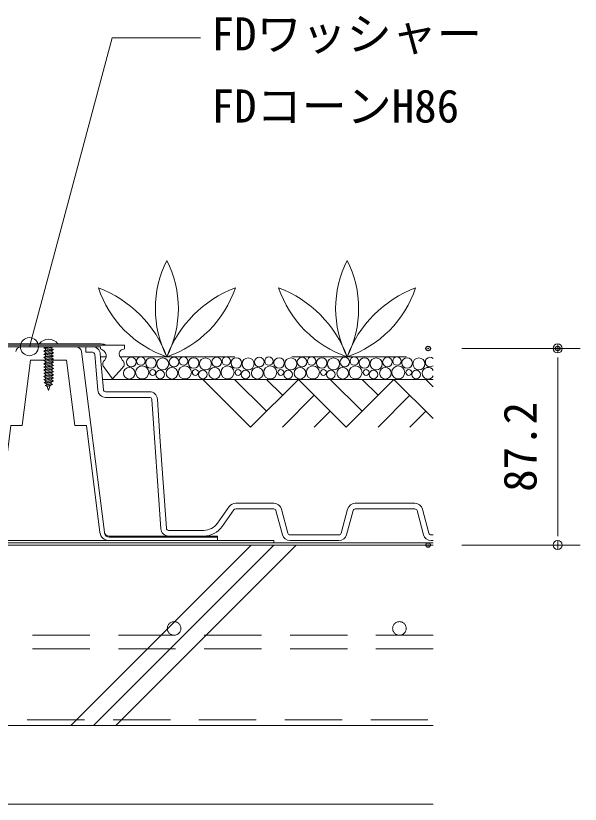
# Model space of a CAD drawing. Units: millimetres, scale not verified. Extents: x -1485 to 1485, y -1050 to 1050.
# Drawn here: x 474.2 to 724.7, y -348.9 to 1 of the extents above; entities that cross this region are included whole.
import ezdxf
from ezdxf.enums import TextEntityAlignment as Align

# ---------------------------------------------------------------- set-up
doc = ezdxf.new("R2010")
doc.units = ezdxf.units.MM
doc.header["$LTSCALE"] = 4
doc.header["$PDMODE"] = 32
doc.header["$PDSIZE"] = 2
doc.linetypes.add('USER1', pattern=[19.05, 12.7, -6.35])
doc.linetypes.add('USER2', pattern=[9.525, 6.35, -3.175])
for name, color, linetype, lineweight in [('0-0_0', 7, 'Continuous', 18), ('0-2_HATCH', 9, 'Continuous', 18), ('0-3_KUTAI', 3, 'Continuous', 18), ('0-4_BOUSUI', 1, 'Continuous', 18), ('0-6_dannnetu', 6, 'Continuous', 18), ('0-7_KANAMONO', 4, 'Continuous', 18), ('0-8_sunpo', 7, 'Continuous', 18), ('0-9_MOJI', 7, 'Continuous', 18), ('0-A_ecom', 7, 'Continuous', 18), ('0-B_GREEN', 3, 'Continuous', 18), ('0-F_buhin', 2, 'USER2', 18), ('1-0_tensen', 7, 'USER2', 18)]:
    doc.layers.add(name, color=color, linetype=linetype, lineweight=lineweight)
doc.layers.add('0-1_DEFPOINTS', color=7, linetype='Continuous')
doc.styles.add('ＭＳ ゴシック', font='')
doc.styles.get('ＭＳ ゴシック').set_extended_font_data('MS Gothic')

# ---------------------------------------------------------------- blocks, each defined once
blk = doc.blocks.new('_Dot')
at = {"layer": '0-0_0'}
for p, q in [((-0.5, 0), (-1, 0)), ((0.25, 0), (-0.25, 0))]:
    blk.add_line(p, q, dxfattribs=at)
blk.add_circle((0, 0), 0.25, dxfattribs=at)
blk = doc.blocks.new('D4')
at = {"layer": '0-1_DEFPOINTS'}
for p in [(2142.158, 903.343), (2199.658, 903.343), (2142.158, 816.143)]:
    blk.add_point(p, dxfattribs=at)
at = {"layer": '0-8_sunpo'}
for p, q in [((2157.158, 903.343), (2209.658, 903.343)), ((2199.658, 824.143), (2199.658, 895.343)), ((2157.158, 816.143), (2209.658, 816.143))]:
    blk.add_line(p, q, dxfattribs=at)
at = {"layer": '0-8_sunpo', "xscale": 8, "yscale": 8}
for p, rotation in [((2199.658, 903.343), 90), ((2199.658, 816.143), 270)]:
    blk.add_blockref('_Dot', p, dxfattribs=dict(at, rotation=rotation))
at = {"layer": '0-8_sunpo', "style": 'ＭＳ ゴシック'}
blk.add_text('87.2', height=14.66, rotation=90, dxfattribs=at).set_placement((2194.658, 839.743), align=Align.BOTTOM_LEFT)

msp = doc.modelspace()

# ---------------------------------------------------------------- linework, layer by layer
at = {"layer": '0-2_HATCH'}
for p, q in [((578.631, -233.857), (498.631, -313.857)), ((588.631, -233.857), (508.631, -313.857)), ((598.631, -233.857), (518.631, -313.857))]:
    msp.add_line(p, q, dxfattribs=at)
at = {"layer": '0-3_KUTAI'}
msp.add_line((659.413, -233.857), (-739.937, -233.857), dxfattribs=at)
at = {"layer": '0-4_BOUSUI'}
msp.add_line((659.413, -348.857), (-739.937, -348.857), dxfattribs=at)
msp.add_lwpolyline([(388.737, -231.857), (588.737, -231.857), (588.737, -232.857), (388.737, -232.857)], close=True, dxfattribs=at)
at = {"layer": '0-6_dannnetu'}
msp.add_line((659.413, -313.857), (-739.937, -313.857), dxfattribs=at)
at = {"layer": '0-7_KANAMONO'}
for p, q in [((512.071, -144.657), (465.402, -144.657)), ((490.237, -145.857), (486.637, -146.457)), ((487.337, -146.053), (488.12, -145.857)), ((487.337, -146.053), (487.337, -145.857)), ((487.337, -146.861), (490.137, -146.161)), ((487.337, -147.453), (490.137, -146.753)), ((490.837, -147.157), (486.637, -147.857)), ((490.837, -148.557), (486.637, -149.257)), ((490.837, -149.957), (486.637, -150.657)), ((487.337, -148.261), (490.137, -147.561)), ((487.337, -148.853), (490.137, -148.153)), ((487.337, -149.661), (490.137, -148.961)), ((487.337, -150.253), (490.137, -149.553)), ((487.337, -151.061), (490.137, -150.361)), ((490.837, -151.357), (486.637, -152.057)), ((490.837, -152.757), (486.637, -153.457)), ((487.337, -151.653), (490.137, -150.953)), ((487.337, -152.461), (490.137, -151.761)), ((487.337, -153.053), (490.137, -152.353)), ((487.337, -153.861), (490.137, -153.161)), ((487.337, -154.453), (490.137, -153.753)), ((514.256, -150.611), (513.466, -152.003)), ((521.575, -152.003), (520.786, -150.611)), ((490.837, -154.157), (486.637, -154.857)), ((490.837, -155.557), (486.637, -156.257)), ((490.837, -156.957), (486.637, -157.657)), ((487.337, -155.261), (490.137, -154.561)), ((487.337, -155.853), (490.137, -155.153)), ((487.337, -156.661), (490.137, -155.961)), ((487.337, -157.253), (490.137, -156.553)), ((487.337, -158.061), (490.137, -157.361)), ((490.837, -158.357), (486.637, -159.057)), ((490.837, -159.757), (486.637, -160.457)), ((487.337, -158.653), (490.137, -157.953)), ((487.337, -159.461), (490.137, -158.761)), ((487.337, -160.053), (490.137, -159.353)), ((487.337, -160.861), (490.137, -160.161)), ((487.4, -161.437), (490.137, -160.753)), ((490.837, -161.157), (486.796, -161.83)), ((490.837, -161.157), (486.796, -161.83)), ((490.398, -162.63), (487.259, -163.153)), ((490.398, -162.63), (487.259, -163.153)), ((487.674, -162.22), (490.003, -161.638)), ((487.85, -162.724), (489.793, -162.238)), ((488.11, -163.467), (489.483, -163.124))]:
    msp.add_line(p, q, dxfattribs=at)
for points in [[(521.635, -147.099), (522.343, -146.757), (522.343, -145.257), (455.13, -145.257), (455.13, -146.757), (455.838, -147.099)], [(465.067, -147.099), (465.775, -146.757), (465.775, -145.857), (511.699, -145.857)], [(488.11, -163.467), (487.259, -163.153), (487.85, -162.724), (487.674, -162.22), (486.796, -161.83), (487.4, -161.437), (487.337, -161.257), (487.337, -160.861), (486.637, -160.457), (487.337, -160.053), (487.337, -159.461), (486.637, -159.057), (487.337, -158.653), (487.337, -158.061), (486.637, -157.657), (487.337, -157.253), (487.337, -156.661), (486.637, -156.257), (487.337, -155.853), (487.337, -155.261), (486.637, -154.857), (487.337, -154.453), (487.337, -153.861), (486.637, -153.457), (487.337, -153.053), (487.337, -152.461), (486.637, -152.057), (487.337, -151.653), (487.337, -151.061), (486.637, -150.657), (487.337, -150.253), (487.337, -149.661), (486.637, -149.257), (487.337, -148.853), (487.337, -148.261), (486.637, -147.857), (487.337, -147.453), (487.337, -146.861), (486.637, -146.457), (487.337, -146.053)], [(490.663, -145.857), (490.137, -146.161), (490.137, -146.753), (490.837, -147.157), (490.137, -147.561), (490.137, -148.153), (490.837, -148.557), (490.137, -148.961), (490.137, -149.553), (490.837, -149.957), (490.137, -150.361), (490.137, -150.953), (490.837, -151.357), (490.137, -151.761), (490.137, -152.353), (490.837, -152.757), (490.137, -153.161), (490.137, -153.753), (490.837, -154.157), (490.137, -154.561), (490.137, -155.153), (490.837, -155.557), (490.137, -155.961), (490.137, -156.553), (490.837, -156.957), (490.137, -157.361), (490.137, -157.953), (490.837, -158.357), (490.137, -158.761), (490.137, -159.353), (490.837, -159.757), (490.137, -160.161), (490.137, -160.753), (490.837, -161.157), (490.003, -161.638), (489.793, -162.238), (490.398, -162.63), (489.483, -163.124), (488.737, -165.257), (488.11, -163.467)], [(511.699, -145.857), (511.699, -146.757), (512.406, -147.099)], [(513.545, -155.171), (517.021, -160.057), (521.497, -155.171)]]:
    msp.add_lwpolyline(points, dxfattribs=at)
for centre, radius, start, end in [((488.737, -147.657), 5.1, 36.03188, 143.96812), ((512.071, -150.165), 5.508, 63.00853, 90), ((511.005, -150.08), 3.294, 350.73331, 64.81727), ((522.045, -149.057), 2, 101.81701, 230.98411), ((514.726, -153.557), 2, 129.0159, 233.82139), ((520.316, -153.557), 2, 306.17861, 50.9841)]:
    msp.add_arc(centre, radius, start, end, dxfattribs=at)
at = {"layer": '0-9_MOJI'}
for p, q in [((480.212, -145.857), (516.936, -8.8)), ((516.936, -8.8), (556.068, -8.8))]:
    msp.add_line(p, q, dxfattribs=at)
msp.add_circle((480.212, -145.857), 4, dxfattribs=at)
at = {"layer": '0-A_ecom', "color": 150}
for p, q in [((500.835, -145.857), (476.638, -145.857)), ((513.514, -228.109), (503.315, -148.041)), ((513.578, -228.609), (513.514, -228.109)), ((563.737, -230.357), (515.562, -230.357))]:
    msp.add_line(p, q, dxfattribs=at)
at = {"layer": '0-A_ecom'}
for p, q in [((506.237, -145.857), (505.237, -145.857)), ((509.193, -149.271), (510.564, -165.158)), ((513.054, -164.943), (511.683, -149.056)), ((512.659, -160.357), (659.413, -160.357)), ((557.145, -160.357), (578.358, -181.57)), ((571.287, -160.357), (585.429, -174.499)), ((599.571, -160.357), (578.358, -181.57)), ((585.429, -160.357), (592.5, -167.428)), ((599.571, -160.357), (620.785, -181.57)), ((613.714, -160.357), (627.856, -174.499)), ((641.998, -160.357), (620.785, -181.57)), ((627.856, -160.357), (634.927, -167.428)), ((641.998, -160.357), (659.413, -177.772)), ((656.14, -160.357), (659.413, -163.63)), ((533.504, -165.857), (514.051, -165.857)), ((606.642, -167.428), (592.5, -181.57)), ((649.069, -167.428), (634.927, -181.57)), ((534.501, -169.287), (538.509, -226.601)), ((613.713, -174.499), (606.642, -181.57)), ((656.14, -174.499), (649.069, -181.57)), ((568.898, -216.834), (563.686, -224.192)), ((588.669, -215.357), (571.754, -215.357)), ((651.269, -215.357), (624.804, -215.357)), ((565.726, -225.637), (570.938, -218.279)), ((571.754, -217.857), (588.669, -217.857)), ((589.635, -218.598), (592.493, -229.263)), ((594.908, -228.615), (592.05, -217.951)), ((621.423, -217.951), (618.566, -228.615)), ((620.98, -229.263), (623.838, -218.598)), ((624.804, -217.857), (651.269, -217.857)), ((652.235, -218.598), (655.093, -229.263)), ((657.508, -228.615), (654.65, -217.951)), ((557.565, -227.357), (542, -227.357)), ((542, -229.857), (557.565, -229.857)), ((617.6, -229.357), (595.874, -229.357)), ((659.413, -229.357), (658.474, -229.357)), ((595.874, -231.857), (617.6, -231.857)), ((658.474, -231.857), (659.413, -231.857))]:
    msp.add_line(p, q, dxfattribs=at)
at = {"layer": '0-A_ecom', "color": 3, "linetype": 'USER1'}
for p, q in [((511.796, -150.357), (514.287, -150.357)), ((520.525, -150.357), (659.413, -150.357))]:
    msp.add_line(p, q, dxfattribs=at)
at = {"layer": '0-A_ecom', "color": 1}
msp.add_line((659.413, -232.857), (-311.263, -232.857), dxfattribs=at)
at = {"layer": '0-A_ecom'}
for points in [[(508.196, -145.857), (505.237, -145.857), (505.237, -148.357), (508.196, -148.357)], [(514.051, -168.357), (522.484, -168.357), (533.504, -168.357)], [(541.003, -226.426), (538.166, -185.857), (536.995, -169.113)]]:
    msp.add_lwpolyline(points, dxfattribs=at)
at = {"layer": '0-A_ecom', "color": 150}
for points in [[(465.943, -228.362), (471.994, -180.857), (477.035, -180.857), (480.729, -151.857), (486.983, -151.857)], [(490.137, -151.857), (496.744, -151.857), (500.438, -180.857), (505.479, -180.857), (511.53, -228.362)], [(515.498, -231.857), (563.737, -231.857), (563.737, -229.857), (515.498, -229.857)]]:
    msp.add_lwpolyline(points, dxfattribs=at)
at = {"layer": '0-A_ecom'}
for centre, radius in [((529.664, -152.249), 1.865), ((548.606, -152.249), 1.865), ((567.549, -152.249), 1.865), ((586.492, -152.249), 1.865), ((605.435, -152.249), 1.865), ((624.377, -152.249), 1.865), ((643.32, -152.249), 1.865), ((525.445, -152.688), 2.127), ((534.168, -153.089), 2.322), ((539.392, -153.499), 2.658), ((544.387, -152.688), 2.127), ((553.111, -153.089), 2.322), ((558.334, -153.499), 2.658), ((563.33, -152.688), 2.127), ((572.054, -153.089), 2.322), ((577.277, -153.499), 2.658), ((582.273, -152.688), 2.127), ((590.997, -153.089), 2.322), ((596.22, -153.499), 2.658), ((601.216, -152.688), 2.127), ((609.939, -153.089), 2.322), ((615.163, -153.499), 2.658), ((620.158, -152.688), 2.127), ((628.882, -153.089), 2.322), ((634.105, -153.499), 2.658), ((639.101, -152.688), 2.127), ((647.825, -153.089), 2.322), ((653.048, -153.499), 2.658), ((524.529, -157.631), 2.579), ((530.265, -157.271), 2.903), ((534.929, -157.289), 1.311), ((538.219, -158.231), 1.925), ((543.472, -157.631), 2.579), ((549.208, -157.271), 2.903), ((553.871, -157.289), 1.311), ((557.162, -158.231), 1.925), ((562.415, -157.631), 2.579), ((568.15, -157.271), 2.903), ((572.814, -157.289), 1.311), ((576.105, -158.231), 1.925), ((581.357, -157.631), 2.579), ((587.093, -157.271), 2.903), ((591.757, -157.289), 1.311), ((595.048, -158.231), 1.925), ((600.3, -157.631), 2.579), ((606.036, -157.271), 2.903), ((610.7, -157.289), 1.311), ((613.99, -158.231), 1.925), ((619.243, -157.631), 2.579), ((624.979, -157.271), 2.903), ((629.642, -157.289), 1.311), ((632.933, -158.231), 1.925), ((638.186, -157.631), 2.579), ((643.921, -157.271), 2.903), ((648.585, -157.289), 1.311), ((651.876, -158.231), 1.925)]:
    msp.add_circle(centre, radius, dxfattribs=at)
at = {"layer": '0-A_ecom', "color": 150}
for centre, radius, start, end in [((476.638, -148.357), 2.5, 90, 172.7407), ((500.835, -148.357), 2.5, 7.2593, 90), ((515.498, -227.857), 4, 187.2593, 270), ((515.498, -227.857), 2, 187.2593, 270), ((515.562, -228.357), 2, 187.2593, 270)]:
    msp.add_arc(centre, radius, start, end, dxfattribs=at)
at = {"layer": '0-A_ecom'}
for centre, radius, start, end in [((508.196, -149.357), 3.5, 4.93185, 90), ((508.196, -149.357), 1, 4.93181, 90), ((658.044, -152.688), 2.127, 49.92118, 310.07882), ((657.128, -157.631), 2.579, 27.63321, 332.36679), ((514.051, -164.857), 3.5, 184.93181, 270), ((514.051, -164.857), 1, 184.93185, 270), ((533.504, -169.357), 3.5, 4.00001, 90), ((533.504, -169.357), 1, 4, 90), ((571.754, -218.857), 3.5, 90, 144.68874), ((588.669, -218.857), 3.5, 15.00004, 90), ((624.804, -218.857), 3.5, 90, 164.99996), ((651.269, -218.857), 3.5, 15.00004, 90), ((571.754, -218.857), 1, 90, 144.68879), ((588.669, -218.857), 1, 14.99997, 90), ((624.804, -218.857), 1, 90, 165.00003), ((651.269, -218.857), 1, 14.99997, 90), ((542, -226.357), 3.5, 184, 270), ((542, -226.357), 1, 183.99999, 270), ((557.565, -219.857), 7.5, 270, 324.68874), ((557.565, -219.857), 10, 270, 324.68879), ((595.874, -228.357), 3.5, 194.99997, 270), ((595.874, -228.357), 1, 195.00004, 270), ((617.6, -228.357), 1, 270, 344.99996), ((617.6, -228.357), 3.5, 270, 345.00003), ((658.474, -228.357), 3.5, 194.99997, 270), ((658.474, -228.357), 1, 195.00004, 270)]:
    msp.add_arc(centre, radius, start, end, dxfattribs=at)
at = {"layer": '0-B_GREEN'}
for centre, radius, start, end in [((583.428, -128.964), 47.326, 153.12829, 206.87401), ((498.998, -128.964), 47.326, 333.12599, 26.87171), ((663.428, -128.964), 47.326, 153.12829, 206.87401), ((578.998, -128.964), 47.326, 333.12599, 26.87171), ((492.518, -168.332), 51.907, 20.26163, 69.3585), ((556.961, -104.316), 48.659, 198.50209, 251.11695), ((589.908, -168.332), 51.907, 110.6415, 159.73837), ((525.465, -104.316), 48.659, 288.88305, 341.49791), ((572.518, -168.332), 51.907, 20.26163, 69.3585), ((636.961, -104.316), 48.659, 198.50209, 251.11695), ((669.908, -168.332), 51.907, 110.6415, 159.73837), ((605.465, -104.316), 48.659, 288.88305, 341.49791)]:
    msp.add_arc(centre, radius, start, end, dxfattribs=at)
at = {"layer": '0-F_buhin'}
msp.add_line((-739.937, -311.357), (659.413, -311.357), dxfattribs=at)
at = {"layer": '1-0_tensen'}
for p, q in [((659.413, -273.857), (-739.937, -273.857)), ((659.413, -279.857), (-739.937, -279.857))]:
    msp.add_line(p, q, dxfattribs=at)
for centre in [(544.413, -270.857), (644.413, -270.857)]:
    msp.add_circle(centre, 3, dxfattribs=at)

# ---------------------------------------------------------------- block references
at = {"layer": '0-8_sunpo'}
msp.add_blockref('D4', (-1485, -1050), dxfattribs=at)

# ---------------------------------------------------------------- texts
at = {"layer": '0-9_MOJI', "style": 'ＭＳ ゴシック'}
for s, p in [('FDワッシャー', (561.068, -18.8)), ('FDコーンH86', (561.068, -50.8))]:
    msp.add_text(s, height=14.66, dxfattribs=at).set_placement(p, align=Align.BOTTOM_LEFT)

doc.saveas('drawing.dxf')
